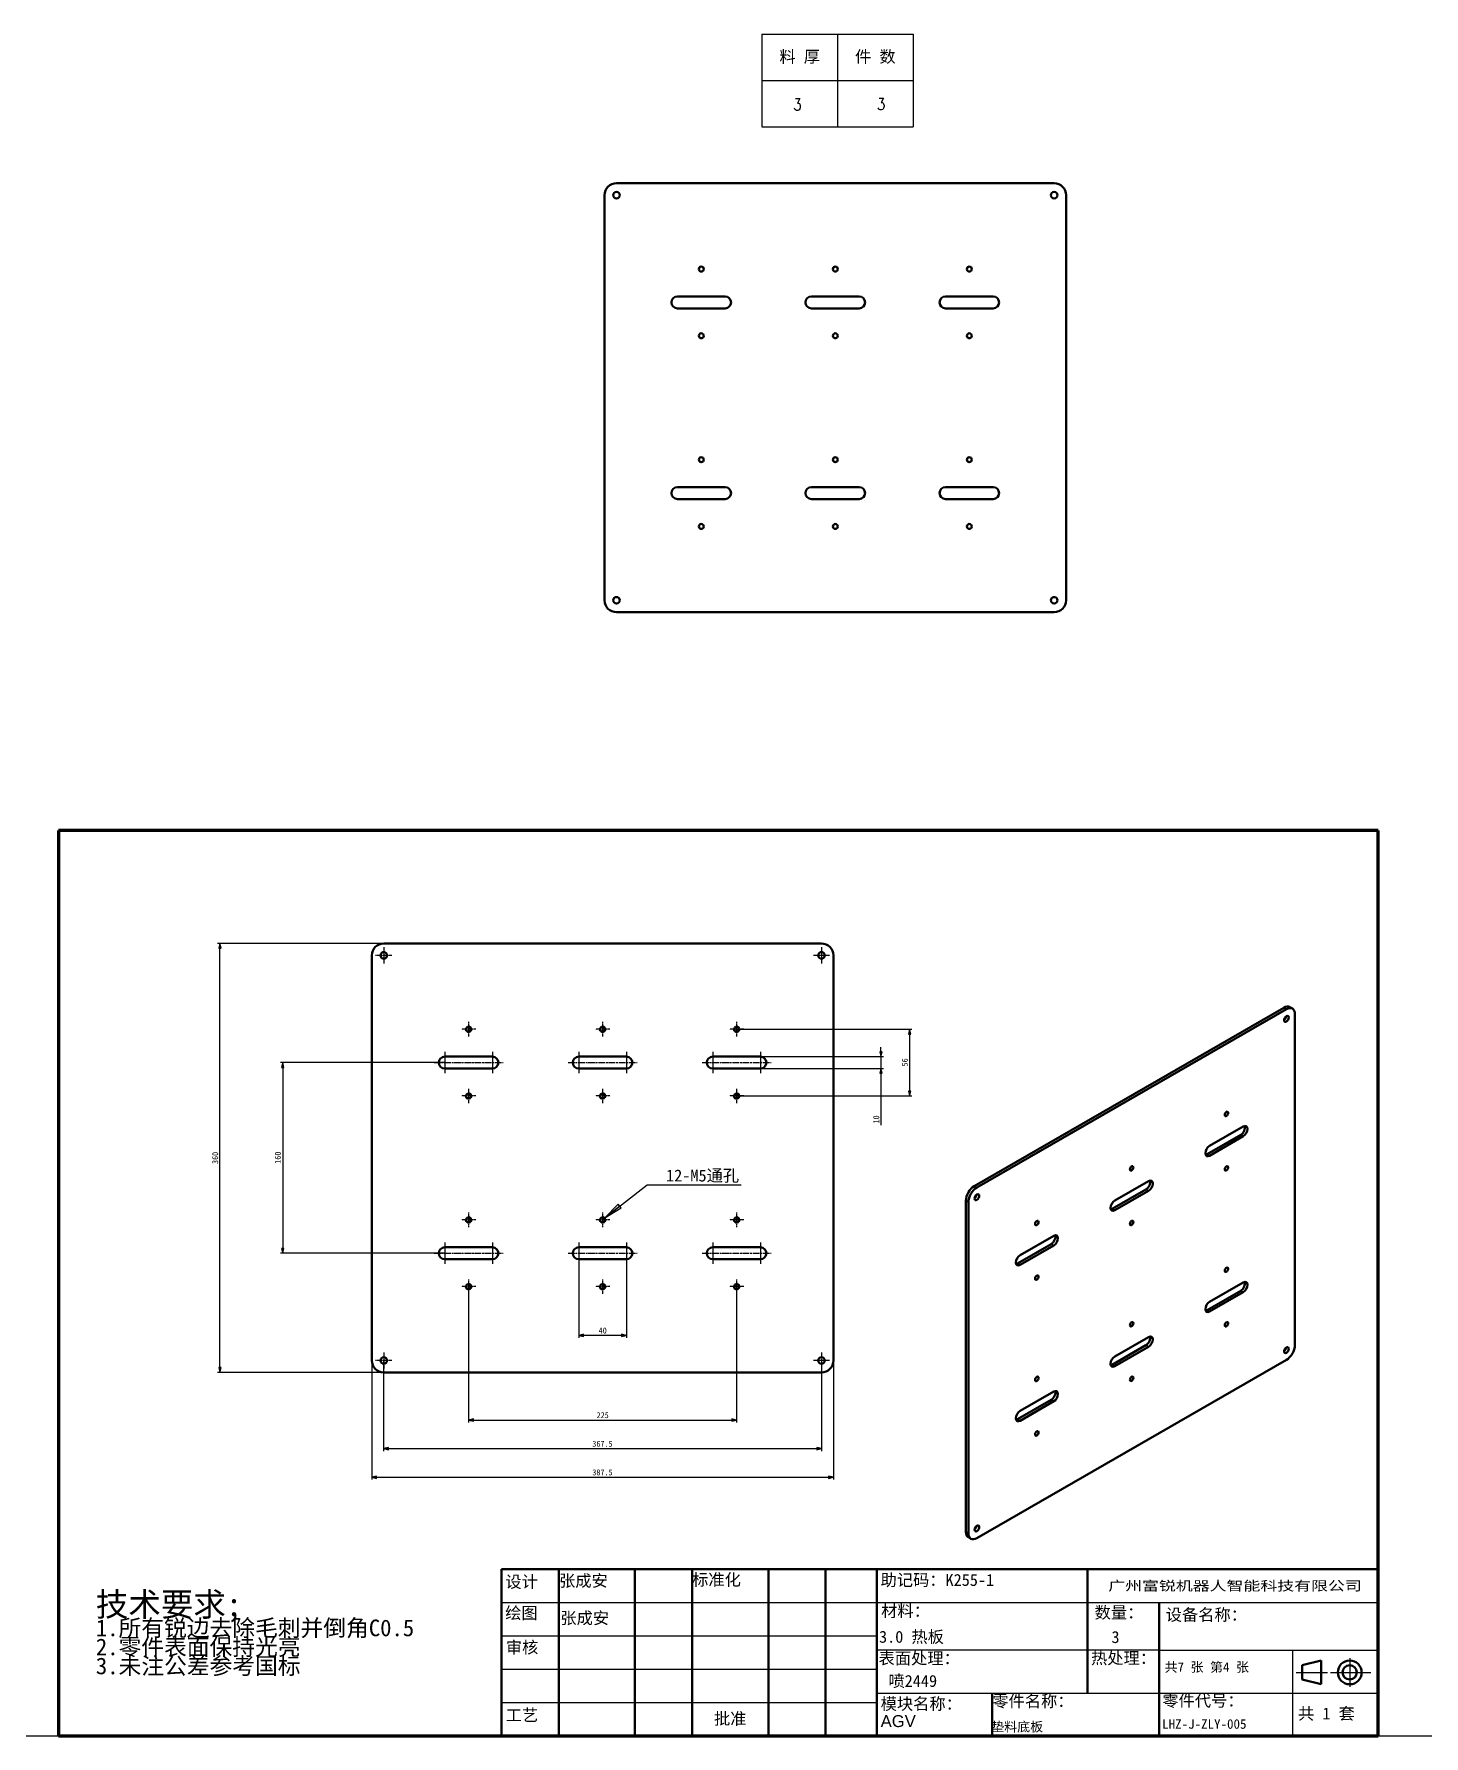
# Model space of a CAD drawing. Header units: millimetres. Extents: x 2989 to 98346, y -14444 to 9701.
# Drawn here: x 3863 to 5029, y 6378 to 7806 of the extents above; entities that cross this region are included whole.
import ezdxf
from ezdxf.enums import TextEntityAlignment as Align

# ---------------------------------------------------------------- set-up
doc = ezdxf.new("R2010")
doc.units = ezdxf.units.MM
doc.linetypes.add('CHAIN', pattern=[0.3543, 0.2362, -0.0295, 0.0591, -0.0295])
for name, color, linetype, lineweight, true_color in [('中心标记 (ISO)', 1, 'Continuous', 25, 0xff0000), ('中心线 (ISO)', 1, 'Continuous', 25, 0xff0000), ('尺寸 (ISO)', 5, 'Continuous', 25, 0x0000ff)]:
    doc.layers.add(name, color=color, linetype=linetype, lineweight=lineweight, true_color=true_color)
for name, color, linetype, lineweight in [('可见 (ISO)', 7, 'Continuous', 50), ('可见窄的 (ISO)', 7, 'Continuous', 35), ('图框 (ISO)', 7, 'Continuous', 70), ('标题 (ISO)', 7, 'Continuous', 50), ('符号 (ISO)', 7, 'Continuous', 25)]:
    doc.layers.add(name, color=color, linetype=linetype, lineweight=lineweight)
doc.styles.add('DIM', font='txt.shx', dxfattribs={"width": 0.8, "bigfont": 'bigfont.shx'})
doc.styles.get("Standard").update_dxf_attribs({"font": 'arial.ttf'})
doc.styles.add('文本样式126', font='simfang.ttf', dxfattribs={"width": 1.3})
doc.styles.add('文本样式19', font='tahoma.ttf')
doc.styles.add('文本样式91', font='simfang.ttf')
doc.styles.add('注释文本 (ISO)', font='simfang.ttf')
doc.dimstyles.new('默认 (GB)', dxfattribs={"dimscale": 2, "dimtxt": 2.5, "dimasz": 2, "dimexe": 1, "dimexo": 0, "dimgap": 0.75, "dimtad": 1, "dimtoh": 1, "dimrnd": 1e-08, "dimdsep": 46, "dimtxsty": '注释文本 (ISO)', "dimblk": 'Filled-2', "dimcen": 0.09, "dimdle": 10, "dimclrd": 256, "dimclre": 256, "dimclrt": 256, "dimaunit": 1, "dimadec": 3, "dimazin": 2, "dimtfac": 0.52, "dimtmove": 0, "dimatfit": 3, "dimldrblk": 'Filled-1', "dimfxl": 0, "dimtolj": 1, "dimlwd": -1, "dimlwe": -1, "dimarcsym": 0})
doc.dimstyles.new('默认 (GB)$7', dxfattribs={"dimscale": 4, "dimtxt": 2.5, "dimasz": 4, "dimexe": 1, "dimexo": 0, "dimgap": 0.75, "dimtad": 1, "dimtoh": 1, "dimrnd": 1e-08, "dimdsep": 46, "dimtxsty": '注释文本 (ISO)', "dimblk": 'Filled-2', "dimcen": 0.09, "dimdle": 10, "dimclrd": 256, "dimclre": 256, "dimclrt": 256, "dimaunit": 1, "dimadec": 3, "dimazin": 2, "dimtfac": 0.52, "dimtmove": 0, "dimatfit": 3, "dimldrblk": 'Filled-1', "dimfxl": 0, "dimtolj": 1, "dimlwd": -1, "dimlwe": -1, "dimarcsym": 0})

# ---------------------------------------------------------------- blocks, each defined once
blk = doc.blocks.new('图框 A3-A4')
at = {"layer": '图框 (ISO)'}
for p, q in [((287, 200), (10, 200)), ((10, 200), (10, 10)), ((287, 10), (287, 200)), ((10, 10), (287, 10))]:
    blk.add_line(p, q, dxfattribs=at)
blk = doc.blocks.new('标题栏 GB1')
at = {"layer": '标题 (ISO)'}
for p, q in [((194.57, 65.23), (194.57, 72.23)), ((194.57, 72.23), (378.57, 72.23)), ((206.57, 65.23), (206.57, 72.23)), ((222.57, 65.23), (222.57, 72.23)), ((234.57, 65.23), (234.57, 72.23)), ((250.57, 65.23), (250.57, 72.23)), ((262.57, 65.23), (262.57, 72.23)), ((273.31, 65.23), (273.31, 72.23)), ((317.57, 65.23), (317.57, 72.23)), ((378.57, 72.23), (378.57, 65.23)), ((194.57, 37.23), (194.57, 65.23)), ((206.57, 37.23), (206.57, 65.23)), ((222.57, 44.23), (222.57, 65.23)), ((234.57, 37.23), (234.57, 65.23)), ((250.57, 37.23), (250.57, 65.23)), ((262.57, 37.23), (262.57, 65.23)), ((273.31, 65.23), (273.31, 37.23)), ((317.57, 55.23), (317.57, 65.23)), ((378.57, 65.23), (378.57, 37.23)), ((317.57, 55.23), (317.57, 46.23)), ((366.57, 53.06), (362.57, 52.06)), ((362.57, 52.06), (362.57, 49.06)), ((366.57, 48.06), (366.57, 53.06)), ((362.57, 49.06), (366.57, 48.06)), ((222.57, 44.23), (222.57, 37.23)), ((297.57, 46.23), (297.57, 37.23)), ((378.57, 37.23), (194.57, 37.23))]:
    blk.add_line(p, q, dxfattribs=at)
at = {"layer": '标题 (ISO)', "lineweight": 25}
for p, q in [((194.57, 65.23), (273.31, 65.23)), ((273.31, 65.23), (378.57, 65.23)), ((194.57, 58.23), (273.31, 58.23)), ((332.57, 55.23), (273.31, 55.23)), ((332.57, 55.23), (378.57, 55.23)), ((360.57, 55.23), (360.57, 46.23)), ((194.57, 51.23), (273.31, 51.23)), ((361.32, 50.56), (367.88, 50.56)), ((368.55, 50.56), (370.07, 50.56)), ((370.07, 50.56), (376.97, 50.56)), ((372.58, 53.56), (372.58, 47.56)), ((194.57, 44.23), (273.31, 44.23)), ((273.31, 46.23), (378.57, 46.23)), ((360.57, 46.23), (360.57, 37.23))]:
    blk.add_line(p, q, dxfattribs=at)
at = {"layer": '标题 (ISO)', "lineweight": 50}
blk.add_line((332.57, 65.23), (332.57, 37.23), dxfattribs=at)
at = {"layer": '标题 (ISO)'}
for radius in [2.5, 1.5]:
    blk.add_circle((372.57, 50.56), radius, dxfattribs=at)
at = {"layer": '标题 (ISO)', "style": '文本样式126', "width": 1.3}
blk.add_text('广州富锐机器人智能科技有限公司', height=2, dxfattribs=at).set_placement((348.5, 68.73), align=Align.MIDDLE_CENTER)
at = {"layer": '标题 (ISO)', "char_height": 2.5, "style": '注释文本 (ISO)'}
for s, insert, attachment_point in [('\\f仿宋|b0|i0;标准化', (234.57, 71.28), 1), ('助记码：K255-1', (274.11, 71.21), 1), ('\\f仿宋|b0|i0;设计', (195.38, 70.83), 1), ('张成安', (206.66, 71.05), 1), ('\\f仿宋|b0|i0;绘图', (195.35, 64.28), 1), ('\\f仿宋|b0|i0;材料：', (274.24, 64.72), 1), ('\\f仿宋|b0|i0;数量：', (319.04, 64.37), 1), ('张成安', (206.92, 63.22), 1), ('\\f仿宋|b0|i0;审核', (195.48, 57.07), 1), ('\\f仿宋|b0|i0;热处理：', (318.29, 54.82), 1), ('\\f仿宋|b0|i0;零件名称：', (297.57, 45.8), 1), ('\\f仿宋|b0|i0;零件代号：', (333.25, 45.9), 1), ('\\f仿宋|b0|i0;批准', (242.57, 40.73), 5)]:
    blk.add_mtext(s, dxfattribs=dict(at, insert=insert, attachment_point=attachment_point))
at = {"layer": '标题 (ISO)', "char_height": 2.5, "attachment_point": 1, "style": '注释文本 (ISO)'}
for s, insert, line_spacing_factor in [('设备名称：\\P', (333.96, 63.91), 0.856364), ('模块名称：\\P\\fArial|b0|i0;\\H2.5000;AGV', (274.14, 45.23), 0.872369)]:
    blk.add_mtext(s, dxfattribs=dict(at, insert=insert, line_spacing_factor=line_spacing_factor))
at = {"layer": '标题 (ISO)', "attachment_point": 1, "style": '注释文本 (ISO)'}
for s, insert, char_height, width in [('\\f仿宋|b0|i0;表面处理：', (273.7, 54.78), 2.5, 18.7135), ('\\f仿宋|b0|i0;\\H2.0000;共7 张 第4 张', (333.72, 52.69), 2, 27.2374), ('\\f仿宋|b0|i0;工艺', (195.45, 42.85), 2.5, 7.4854), ('  共 1 套', (358.32, 43.18), 2.5, 17.7919)]:
    blk.add_mtext(s, dxfattribs=dict(at, insert=insert, char_height=char_height, width=width))
at = {"layer": '标题 (ISO)'}
for tag, p, height, style in [('材料_001', (273.59, 56.78), 2.5, '注释文本 (ISO)'), ('零件代号_001', (297.34, 38.16), 2, '文本样式91'), ('描述_001', (333.22, 38.74), 2, '文本样式91')]:
    blk.add_attdef(tag, p, '', height=height, dxfattribs=dict(at, style=style))
at = {"layer": '标题 (ISO)', "style": '文本样式91'}
blk.add_attdef('热处理', text='', height=2, dxfattribs=at).set_placement((318.2, 50.63), align=Align.TOP_LEFT)
at = {"layer": '标题 (ISO)', "style": '文本样式19'}
for tag, p in [('工程核准人', (256.57, 40.73)), ('工程批准日期', (267.94, 40.73))]:
    blk.add_attdef(tag, text='', height=1, dxfattribs=at).set_placement(p, align=Align.MIDDLE_CENTER)
blk = doc.blocks.new('Filled-2')
at = {"color": 0}
for p, q in [((0, 0), (-1, 0.25)), ((-1, 0.25), (-1, -0.25)), ((-1, 0), (0, 0)), ((-1, -0.25), (0, 0))]:
    blk.add_line(p, q, dxfattribs=at)
at = {"color": 0, "flags": 128}
blk.add_lwpolyline([(-1, -0.25), (0, 0), (-1, 0.25), (-1, -0.25)], dxfattribs=at)
at = {"color": 0}
blk.add_solid([(-1, -0.25), (0, 0), (-1, 0.25), (-1, -0.25)], dxfattribs=at)
blk = doc.blocks.new('*D19')
at = {"layer": 'Defpoints', "color": 0, "transparency": 16777216}
for p in [(4146.2, 6693.2), (4533.7, 6693.2), (4533.7, 6595.2)]:
    blk.add_point(p, dxfattribs=at)
at = {"layer": '尺寸 (ISO)', "transparency": 16777216}
for p, q in [((4146.2, 6693.2), (4146.2, 6593.2)), ((4533.7, 6693.2), (4533.7, 6593.2)), ((4150.2, 6595.2), (4529.7, 6595.2))]:
    blk.add_line(p, q, dxfattribs=at)
at = {"layer": '尺寸 (ISO)', "transparency": 16777216, "xscale": 4, "yscale": 4, "zscale": 4, "rotation": 180}
blk.add_blockref('Filled-2', (4146.2, 6595.2), dxfattribs=at)
at = {"layer": '尺寸 (ISO)', "transparency": 16777216, "xscale": 4, "yscale": 4, "zscale": 4}
blk.add_blockref('Filled-2', (4533.7, 6595.2), dxfattribs=at)
at = {"layer": '尺寸 (ISO)', "transparency": 16777216, "insert": (4331.4, 6601.8), "char_height": 5, "attachment_point": 1, "style": '注释文本 (ISO)'}
blk.add_mtext('\\A1;387.5', dxfattribs=at)
blk = doc.blocks.new('Filled-1')
at = {"color": 0}
for p, q in [((0, 0), (-1, 0.125)), ((-1, 0.125), (-1, -0.125)), ((-1, 0), (0, 0)), ((-1, -0.125), (0, 0))]:
    blk.add_line(p, q, dxfattribs=at)
at = {"color": 0, "flags": 128}
blk.add_lwpolyline([(-1, -0.125), (0, 0), (-1, 0.125), (-1, -0.125)], dxfattribs=at)
at = {"color": 0}
blk.add_solid([(-1, -0.125), (0, 0), (-1, 0.125), (-1, -0.125)], dxfattribs=at)
blk = doc.blocks.new('*D20')
at = {"layer": 'Defpoints', "color": 0, "transparency": 16777216}
for p in [(4156.2, 6693.2), (4523.7, 6693.2), (4523.7, 6619.2)]:
    blk.add_point(p, dxfattribs=at)
at = {"layer": '尺寸 (ISO)', "transparency": 16777216}
for p, q in [((4156.2, 6693.2), (4156.2, 6617.2)), ((4523.7, 6693.2), (4523.7, 6617.2)), ((4160.2, 6619.2), (4519.7, 6619.2))]:
    blk.add_line(p, q, dxfattribs=at)
at = {"layer": '尺寸 (ISO)', "transparency": 16777216, "xscale": 4, "yscale": 4, "zscale": 4, "rotation": 180}
blk.add_blockref('Filled-2', (4156.2, 6619.2), dxfattribs=at)
at = {"layer": '尺寸 (ISO)', "transparency": 16777216, "xscale": 4, "yscale": 4, "zscale": 4}
blk.add_blockref('Filled-2', (4523.7, 6619.2), dxfattribs=at)
at = {"layer": '尺寸 (ISO)', "transparency": 16777216, "insert": (4331.4, 6625.8), "char_height": 5, "attachment_point": 1, "style": '注释文本 (ISO)'}
blk.add_mtext('\\A1;367.5', dxfattribs=at)
blk = doc.blocks.new('*D21')
at = {"layer": 'Defpoints', "color": 0, "transparency": 16777216}
for p in [(4227.5, 6755.2), (4452.5, 6755.2), (4452.5, 6643.2)]:
    blk.add_point(p, dxfattribs=at)
at = {"layer": '尺寸 (ISO)', "transparency": 16777216}
for p, q in [((4227.5, 6755.2), (4227.5, 6641.2)), ((4452.5, 6755.2), (4452.5, 6641.2)), ((4231.5, 6643.2), (4448.5, 6643.2))]:
    blk.add_line(p, q, dxfattribs=at)
at = {"layer": '尺寸 (ISO)', "transparency": 16777216, "xscale": 4, "yscale": 4, "zscale": 4, "rotation": 180}
blk.add_blockref('Filled-2', (4227.5, 6643.2), dxfattribs=at)
at = {"layer": '尺寸 (ISO)', "transparency": 16777216, "xscale": 4, "yscale": 4, "zscale": 4}
blk.add_blockref('Filled-2', (4452.5, 6643.2), dxfattribs=at)
at = {"layer": '尺寸 (ISO)', "transparency": 16777216, "insert": (4335, 6649.8), "char_height": 5, "attachment_point": 1, "style": '注释文本 (ISO)'}
blk.add_mtext('\\A1;225', dxfattribs=at)
blk = doc.blocks.new('*D22')
at = {"layer": 'Defpoints', "color": 0, "transparency": 16777216}
for p in [(4018.8, 7043.2), (4156.2, 7043.2), (4156.2, 6683.2)]:
    blk.add_point(p, dxfattribs=at)
at = {"layer": '尺寸 (ISO)', "transparency": 16777216}
for p, q in [((4156.2, 7043.2), (4016.8, 7043.2)), ((4018.8, 6687.2), (4018.8, 7039.2)), ((4156.2, 6683.2), (4016.8, 6683.2))]:
    blk.add_line(p, q, dxfattribs=at)
at = {"layer": '尺寸 (ISO)', "transparency": 16777216, "xscale": 4, "yscale": 4, "zscale": 4}
for p, rotation in [((4018.8, 7043.2), 90), ((4018.8, 6683.2), 270)]:
    blk.add_blockref('Filled-2', p, dxfattribs=dict(at, rotation=rotation))
at = {"layer": '尺寸 (ISO)', "transparency": 16777216, "insert": (4012.3, 6858.1), "char_height": 5, "attachment_point": 1, "rotation": 90, "style": '注释文本 (ISO)'}
blk.add_mtext('\\A1;360', dxfattribs=at)
blk = doc.blocks.new('*D23')
at = {"layer": 'Defpoints', "color": 0, "transparency": 16777216}
for p in [(4207.5, 6943.2), (4071.5, 6783.2), (4207.5, 6783.2)]:
    blk.add_point(p, dxfattribs=at)
at = {"layer": '尺寸 (ISO)', "transparency": 16777216}
for p, q in [((4207.5, 6943.2), (4069.5, 6943.2)), ((4071.5, 6939.2), (4071.5, 6787.2)), ((4207.5, 6783.2), (4069.5, 6783.2))]:
    blk.add_line(p, q, dxfattribs=at)
at = {"layer": '尺寸 (ISO)', "transparency": 16777216, "xscale": 4, "yscale": 4, "zscale": 4}
for p, rotation in [((4071.5, 6943.2), 90), ((4071.5, 6783.2), 270)]:
    blk.add_blockref('Filled-2', p, dxfattribs=dict(at, rotation=rotation))
at = {"layer": '尺寸 (ISO)', "transparency": 16777216, "insert": (4064.9, 6858.3), "char_height": 5, "attachment_point": 1, "rotation": 90, "style": '注释文本 (ISO)'}
blk.add_mtext('\\A1;160', dxfattribs=at)
blk = doc.blocks.new('*D24')
at = {"layer": 'Defpoints', "color": 0, "transparency": 16777216}
for p in [(4452.5, 6971.2), (4452.5, 6915.2), (4597.7, 6915.2)]:
    blk.add_point(p, dxfattribs=at)
at = {"layer": '尺寸 (ISO)', "transparency": 16777216}
for p, q in [((4452.5, 6971.2), (4599.7, 6971.2)), ((4597.7, 6967.2), (4597.7, 6919.2)), ((4452.5, 6915.2), (4599.7, 6915.2))]:
    blk.add_line(p, q, dxfattribs=at)
at = {"layer": '尺寸 (ISO)', "transparency": 16777216, "xscale": 4, "yscale": 4, "zscale": 4}
for p, rotation in [((4597.7, 6971.2), 90), ((4597.7, 6915.2), 270)]:
    blk.add_blockref('Filled-2', p, dxfattribs=dict(at, rotation=rotation))
at = {"layer": '尺寸 (ISO)', "transparency": 16777216, "insert": (4591.2, 6940), "char_height": 5, "attachment_point": 1, "rotation": 90, "style": '注释文本 (ISO)'}
blk.add_mtext('\\A1;56', dxfattribs=at)
blk = doc.blocks.new('*D25')
at = {"layer": 'Defpoints', "color": 0, "transparency": 16777216}
for p in [(4472.5, 6948.2), (4472.5, 6938.2), (4573.7, 6938.2)]:
    blk.add_point(p, dxfattribs=at)
at = {"layer": '尺寸 (ISO)', "transparency": 16777216}
for p, q in [((4472.5, 6948.2), (4575.7, 6948.2)), ((4573.7, 6952.2), (4573.7, 6956.2)), ((4573.7, 6948.2), (4573.7, 6938.2)), ((4472.5, 6938.2), (4575.7, 6938.2)), ((4573.7, 6934.2), (4573.7, 6890.6))]:
    blk.add_line(p, q, dxfattribs=at)
at = {"layer": '尺寸 (ISO)', "transparency": 16777216, "xscale": 4, "yscale": 4, "zscale": 4}
for p, rotation in [((4573.7, 6948.2), 270), ((4573.7, 6938.2), 90)]:
    blk.add_blockref('Filled-2', p, dxfattribs=dict(at, rotation=rotation))
at = {"layer": '尺寸 (ISO)', "transparency": 16777216, "insert": (4567.2, 6892.1), "char_height": 5, "attachment_point": 1, "rotation": 90, "style": '注释文本 (ISO)'}
blk.add_mtext('\\A1;10', dxfattribs=at)
blk = doc.blocks.new('*D26')
at = {"layer": 'Defpoints', "color": 0, "transparency": 16777216}
for p in [(4320, 6778.2), (4360, 6778.2), (4320, 6714.2)]:
    blk.add_point(p, dxfattribs=at)
at = {"layer": '尺寸 (ISO)', "transparency": 16777216}
for p, q in [((4320, 6778.2), (4320, 6712.2)), ((4360, 6778.2), (4360, 6712.2)), ((4356, 6714.2), (4324, 6714.2))]:
    blk.add_line(p, q, dxfattribs=at)
at = {"layer": '尺寸 (ISO)', "transparency": 16777216, "xscale": 4, "yscale": 4, "zscale": 4, "rotation": 180}
blk.add_blockref('Filled-2', (4320, 6714.2), dxfattribs=at)
at = {"layer": '尺寸 (ISO)', "transparency": 16777216, "xscale": 4, "yscale": 4, "zscale": 4}
blk.add_blockref('Filled-2', (4360, 6714.2), dxfattribs=at)
at = {"layer": '尺寸 (ISO)', "transparency": 16777216, "insert": (4336.7, 6720.8), "char_height": 5, "attachment_point": 1, "style": '注释文本 (ISO)'}
blk.add_mtext('\\A1;40', dxfattribs=at)
blk = doc.blocks.new('加工')
at = {"layer": '符号 (ISO)', "insert": (-36.68, 11.05), "char_height": 2.5, "width": 80.4946, "attachment_point": 1, "line_spacing_factor": 0.683636, "style": '注释文本 (ISO)'}
blk.add_mtext('{\\H2x;技术要求;\\P\\H0.7x;1.所有锐边去除毛刺并倒角C0.5\\H2.12498x; \\H0.47059x;\\P2.零件表面保持光亮\\H1.84035x; \\H0.54337x;\\P3.未注公差参考国标\\H1.80945x; }', dxfattribs=at)
blk = doc.blocks.new('*T27')
at = {"color": 0, "linetype": 'ByBlock', "lineweight": -2, "transparency": 16777216}
for p, q in [((0, 0), (127, 0)), ((0, 0), (0, -78)), ((63.5, 0), (63.5, -78)), ((127, 0), (127, -78)), ((0, -39), (127, -39)), ((0, -78), (127, -78))]:
    blk.add_line(p, q, dxfattribs=at)
at = {"color": 0, "transparency": 16777216, "char_height": 10, "width": 60.5, "attachment_point": 5}
for s, insert in [('{\\fSimSun|b0|i0|c134|p2;料 厚}', (31.75, -19.5)), ('{\\fSimSun|b0|i0|c134|p2;件 数}', (95.25, -19.5))]:
    blk.add_mtext(s, dxfattribs=dict(at, insert=insert))
blk = doc.blocks.new('拆图参数')
blk.add_blockref('*T27', (-63.5, 78))
at = {"style": 'DIM', "width": 0.8}
blk.add_attdef('6', text='', height=10, dxfattribs=at).set_placement((-37.1, 18.9), align=Align.MIDDLE_LEFT)
blk.add_attdef('1', text='', height=10, dxfattribs=at).set_placement((36.6, 19.3), align=Align.MIDDLE_CENTER)

msp = doc.modelspace()

# ---------------------------------------------------------------- linework, layer by layer
msp.add_line((2988.9631, 6378.0578), (54625.9527, 6378.0578))
at = {"layer": '中心标记 (ISO)', "linetype": 'CHAIN', "ltscale": 3.750225}
for p, q in [((4162.9993, 7033.2108), (4149.4993, 7033.2108)), ((4156.2493, 7039.9608), (4156.2493, 7026.4608)), ((4530.4993, 7033.2108), (4516.9993, 7033.2108)), ((4523.7493, 7039.9608), (4523.7493, 7026.4608)), ((4156.2493, 6699.9608), (4156.2493, 6686.4608)), ((4523.7493, 6699.9608), (4523.7493, 6686.4608)), ((4162.9993, 6693.2108), (4149.4993, 6693.2108)), ((4530.4993, 6693.2108), (4516.9993, 6693.2108))]:
    msp.add_line(p, q, dxfattribs=at)
at = {"layer": '中心标记 (ISO)', "linetype": 'CHAIN', "ltscale": 3.370748}
for p, q in [((4233.5663, 6971.2108), (4221.4323, 6971.2108)), ((4227.4993, 6977.2778), (4227.4993, 6965.1438)), ((4346.0663, 6971.2108), (4333.9323, 6971.2108)), ((4339.9993, 6977.2778), (4339.9993, 6965.1438)), ((4458.5663, 6971.2108), (4446.4323, 6971.2108)), ((4452.4993, 6977.2778), (4452.4993, 6965.1438)), ((4233.5663, 6915.2108), (4221.4323, 6915.2108)), ((4227.4993, 6921.2778), (4227.4993, 6909.1438)), ((4346.0663, 6915.2108), (4333.9323, 6915.2108)), ((4339.9993, 6921.2778), (4339.9993, 6909.1438)), ((4458.5663, 6915.2108), (4446.4323, 6915.2108)), ((4452.4993, 6921.2778), (4452.4993, 6909.1438)), ((4227.4993, 6817.2778), (4227.4993, 6805.1438)), ((4339.9993, 6817.2778), (4339.9993, 6805.1438)), ((4452.4993, 6817.2778), (4452.4993, 6805.1438)), ((4233.5663, 6811.2108), (4221.4323, 6811.2108)), ((4346.0663, 6811.2108), (4333.9323, 6811.2108)), ((4458.5663, 6811.2108), (4446.4323, 6811.2108)), ((4227.4993, 6761.2778), (4227.4993, 6749.1438)), ((4339.9993, 6761.2778), (4339.9993, 6749.1438)), ((4452.4993, 6761.2778), (4452.4993, 6749.1438)), ((4233.5663, 6755.2108), (4221.4323, 6755.2108)), ((4346.0663, 6755.2108), (4333.9323, 6755.2108)), ((4458.5663, 6755.2108), (4446.4323, 6755.2108))]:
    msp.add_line(p, q, dxfattribs=at)
at = {"layer": '中心标记 (ISO)', "linetype": 'CHAIN', "ltscale": 5.000333}
for p, q in [((4207.4993, 6952.2108), (4207.4993, 6934.2108)), ((4247.4993, 6952.2108), (4247.4993, 6934.2108)), ((4319.9993, 6952.2108), (4319.9993, 6934.2108)), ((4359.9993, 6952.2108), (4359.9993, 6934.2108)), ((4432.4993, 6952.2108), (4432.4993, 6934.2108)), ((4472.4993, 6952.2108), (4472.4993, 6934.2108)), ((4207.4993, 6792.2108), (4207.4993, 6774.2108)), ((4247.4993, 6792.2108), (4247.4993, 6774.2108)), ((4319.9993, 6792.2108), (4319.9993, 6774.2108)), ((4359.9993, 6792.2108), (4359.9993, 6774.2108)), ((4432.4993, 6792.2108), (4432.4993, 6774.2108)), ((4472.4993, 6792.2108), (4472.4993, 6774.2108))]:
    msp.add_line(p, q, dxfattribs=at)
at = {"layer": '中心线 (ISO)', "linetype": 'CHAIN', "ltscale": 23.990969}
for p, q in [((4198.4993, 6943.2108), (4256.4993, 6943.2108)), ((4310.9993, 6943.2108), (4368.9993, 6943.2108)), ((4423.4993, 6943.2108), (4481.4993, 6943.2108)), ((4198.4993, 6783.2108), (4256.4993, 6783.2108)), ((4310.9993, 6783.2108), (4368.9993, 6783.2108)), ((4423.4993, 6783.2108), (4481.4993, 6783.2108))]:
    msp.add_line(p, q, dxfattribs=at)
at = {"layer": '可见 (ISO)'}
for p, q in [((4341.5991, 7671.1955), (4341.5991, 7331.1955)), ((4719.0991, 7681.1955), (4351.5991, 7681.1955)), ((4729.0991, 7331.1955), (4729.0991, 7671.1955)), ((4402.8491, 7586.1955), (4442.8491, 7586.1955)), ((4515.3491, 7586.1955), (4555.3491, 7586.1955)), ((4627.8491, 7586.1955), (4667.8491, 7586.1955)), ((4442.8491, 7576.1955), (4402.8491, 7576.1955)), ((4555.3491, 7576.1955), (4515.3491, 7576.1955)), ((4667.8491, 7576.1955), (4627.8491, 7576.1955)), ((4402.8491, 7426.1955), (4442.8491, 7426.1955)), ((4442.8491, 7416.1955), (4402.8491, 7416.1955)), ((4515.3491, 7426.1955), (4555.3491, 7426.1955)), ((4555.3491, 7416.1955), (4515.3491, 7416.1955)), ((4627.8491, 7426.1955), (4667.8491, 7426.1955)), ((4667.8491, 7416.1955), (4627.8491, 7416.1955)), ((4351.5991, 7321.1955), (4719.0991, 7321.1955)), ((4523.7493, 7043.2108), (4156.2493, 7043.2108)), ((4146.2493, 7033.2108), (4146.2493, 6693.2108)), ((4533.7493, 6693.2108), (4533.7493, 7033.2108)), ((4652.0446, 6839.6223), (4911.9064, 6989.2667)), ((4914.0277, 6988.0451), (4654.166, 6838.4007)), ((4916.8967, 6989.7571), (4919.018, 6988.5355)), ((4921.0988, 6705.9756), (4921.0988, 6983.9416)), ((4207.4993, 6948.2108), (4247.4993, 6948.2108)), ((4319.9993, 6948.2108), (4359.9993, 6948.2108)), ((4432.4993, 6948.2108), (4472.4993, 6948.2108)), ((4247.4993, 6938.2108), (4207.4993, 6938.2108)), ((4359.9993, 6938.2108), (4319.9993, 6938.2108)), ((4472.4993, 6938.2108), (4432.4993, 6938.2108)), ((4849.5042, 6873.2215), (4877.7885, 6889.5093)), ((4847.3829, 6866.2676), (4875.6672, 6882.5555)), ((4877.7885, 6881.3339), (4849.5042, 6865.046)), ((4769.9547, 6827.412), (4798.239, 6843.6998)), ((4767.8334, 6820.4581), (4796.1177, 6836.7459)), ((4798.239, 6835.5244), (4769.9547, 6819.2365)), ((4644.9736, 6549.4088), (4644.9736, 6827.3748)), ((4647.0949, 6826.1533), (4647.0949, 6548.1872)), ((4207.4993, 6788.2108), (4247.4993, 6788.2108)), ((4319.9993, 6788.2108), (4359.9993, 6788.2108)), ((4432.4993, 6788.2108), (4472.4993, 6788.2108)), ((4688.2839, 6774.6486), (4716.5681, 6790.9364)), ((4690.4052, 6781.6025), (4718.6895, 6797.8903)), ((4718.6895, 6789.7148), (4690.4052, 6773.427)), ((4247.4993, 6778.2108), (4207.4993, 6778.2108)), ((4359.9993, 6778.2108), (4319.9993, 6778.2108)), ((4472.4993, 6778.2108), (4432.4993, 6778.2108)), ((4849.5042, 6742.414), (4877.7885, 6758.7018)), ((4847.3829, 6735.4601), (4875.6672, 6751.7479)), ((4877.7885, 6750.5263), (4849.5042, 6734.2385)), ((4767.8334, 6689.6506), (4796.1177, 6705.9384)), ((4769.9547, 6696.6045), (4798.239, 6712.8923)), ((4798.239, 6704.7168), (4769.9547, 6688.429)), ((4654.166, 6544.0837), (4914.0277, 6693.7281)), ((4156.2493, 6683.2108), (4523.7493, 6683.2108)), ((4688.2839, 6643.8411), (4716.5681, 6660.1289)), ((4690.4052, 6650.7949), (4718.6895, 6667.0828)), ((4718.6895, 6658.9073), (4690.4052, 6642.6195)), ((4647.0543, 6544.8149), (4649.1756, 6543.5934))]:
    msp.add_line(p, q, dxfattribs=at)
for centre, radius in [((4351.5991, 7671.1955), 2.75), ((4719.0991, 7671.1955), 2.75), ((4422.8491, 7609.1955), 2.067), ((4535.3491, 7609.1955), 2.067), ((4647.8491, 7609.1955), 2.067), ((4422.8491, 7553.1955), 2.067), ((4535.3491, 7553.1955), 2.067), ((4647.8491, 7553.1955), 2.067), ((4422.8491, 7449.1955), 2.067), ((4535.3491, 7449.1955), 2.067), ((4647.8491, 7449.1955), 2.067), ((4422.8491, 7393.1955), 2.067), ((4535.3491, 7393.1955), 2.067), ((4647.8491, 7393.1955), 2.067), ((4351.5991, 7331.1955), 2.75), ((4719.0991, 7331.1955), 2.75), ((4156.2493, 7033.2108), 2.75), ((4523.7493, 7033.2108), 2.75), ((4227.4993, 6971.2108), 2.067), ((4339.9993, 6971.2108), 2.067), ((4452.4993, 6971.2108), 2.067), ((4227.4993, 6915.2108), 2.067), ((4339.9993, 6915.2108), 2.067), ((4452.4993, 6915.2108), 2.067), ((4227.4993, 6811.2108), 2.067), ((4339.9993, 6811.2108), 2.067), ((4452.4993, 6811.2108), 2.067), ((4227.4993, 6755.2108), 2.067), ((4339.9993, 6755.2108), 2.067), ((4452.4993, 6755.2108), 2.067), ((4156.2493, 6693.2108), 2.75), ((4523.7493, 6693.2108), 2.75)]:
    msp.add_circle(centre, radius, dxfattribs=at)
for centre, radius, start, end in [((4351.5991, 7671.1955), 10, 90, 180), ((4719.0991, 7671.1955), 10, 0, 90), ((4402.8491, 7581.1955), 5, 90, 270), ((4442.8491, 7581.1955), 5, 270, 90), ((4515.3491, 7581.1955), 5, 90, 270), ((4555.3491, 7581.1955), 5, 270, 90), ((4627.8491, 7581.1955), 5, 90, 270), ((4667.8491, 7581.1955), 5, 270, 90), ((4402.8491, 7421.1955), 5, 90, 270), ((4442.8491, 7421.1955), 5, 270, 90), ((4515.3491, 7421.1955), 5, 90, 270), ((4555.3491, 7421.1955), 5, 270, 90), ((4627.8491, 7421.1955), 5, 90, 270), ((4667.8491, 7421.1955), 5, 270, 90), ((4351.5991, 7331.1955), 10, 180, 270), ((4719.0991, 7331.1955), 10, 270, 0), ((4156.2493, 7033.2108), 10, 90, 180), ((4523.7493, 7033.2108), 10, 0, 90), ((4207.4993, 6943.2108), 5, 90, 270), ((4247.4993, 6943.2108), 5, 270, 90), ((4319.9993, 6943.2108), 5, 90, 270), ((4359.9993, 6943.2108), 5, 270, 90), ((4432.4993, 6943.2108), 5, 90, 270), ((4472.4993, 6943.2108), 5, 270, 90), ((4207.4993, 6783.2108), 5, 90, 270), ((4247.4993, 6783.2108), 5, 270, 90), ((4319.9993, 6783.2108), 5, 90, 270), ((4359.9993, 6783.2108), 5, 270, 90), ((4432.4993, 6783.2108), 5, 90, 270), ((4472.4993, 6783.2108), 5, 270, 90), ((4156.2493, 6693.2108), 10, 180, 270), ((4523.7493, 6693.2108), 10, 270, 0)]:
    msp.add_arc(centre, radius, start, end, dxfattribs=at)
for centre, major_axis, start_param, end_param in [((4911.9064, 6981.0912), (4.9903, 8.6658), 0, 0.783464455), ((4914.0277, 6979.8696), (4.9903, 8.6658), 5.495853435, 7.066649762), ((4911.9064, 6981.0912), (1.3723, 2.3831), 4.020280053, 5.404497907), ((4875.6672, 6886.6432), (2.4952, 4.3329), 3.925057109, 5.845939448), ((4877.7885, 6885.4216), (2.4952, 4.3329), 3.925057109, 7.066649762), ((4849.5042, 6869.1338), (-2.4952, -4.3329), 3.925057109, 7.066649762), ((4847.3829, 6870.3554), (2.4952, 4.3329), 3.578838513, 3.925057109), ((4796.1177, 6840.8337), (2.4952, 4.3329), 3.925057109, 5.845939448), ((4798.239, 6839.6121), (2.4952, 4.3329), 3.925057109, 7.066649762), ((4652.0446, 6831.4468), (-4.9903, -8.6658), 3.925057109, 5.495853435), ((4654.166, 6830.2252), (4.9903, 8.6658), 0.783464455, 2.354260782), ((4652.0446, 6831.4468), (1.3723, 2.3831), 4.020280053, 5.404497907), ((4769.9547, 6823.3243), (-2.4952, -4.3329), 3.925057109, 7.066649762), ((4767.8334, 6824.5459), (2.4952, 4.3329), 3.578838513, 3.925057109), ((4716.5681, 6795.0242), (2.4952, 4.3329), 3.925057109, 5.845939448), ((4718.6895, 6793.8026), (2.4952, 4.3329), 3.925057109, 7.066649762), ((4690.4052, 6777.5147), (-2.4952, -4.3329), 3.925057109, 7.066649762), ((4688.2839, 6778.7363), (2.4952, 4.3329), 3.578838513, 3.925057109), ((4875.6672, 6755.8357), (2.4952, 4.3329), 3.925057109, 5.845939448), ((4877.7885, 6754.6141), (2.4952, 4.3329), 3.925057109, 7.066649762), ((4849.5042, 6738.3262), (-2.4952, -4.3329), 3.925057109, 7.066649762), ((4847.3829, 6739.5478), (2.4952, 4.3329), 3.578838513, 3.925057109), ((4798.239, 6708.8046), (2.4952, 4.3329), 3.925057109, 7.066649762), ((4796.1177, 6710.0261), (2.4952, 4.3329), 3.925057109, 5.845939448), ((4911.9064, 6703.1252), (1.3723, 2.3831), 4.020280053, 5.404497907), ((4914.0277, 6701.9036), (-4.9903, -8.6658), 0.783464455, 2.354260782), ((4769.9547, 6692.5167), (-2.4952, -4.3329), 3.925057109, 7.066649762), ((4767.8334, 6693.7383), (2.4952, 4.3329), 3.578838513, 3.925057109), ((4716.5681, 6664.2166), (2.4952, 4.3329), 3.925057109, 5.845939448), ((4718.6895, 6662.995), (2.4952, 4.3329), 3.925057109, 7.066649762), ((4690.4052, 6646.7072), (-2.4952, -4.3329), 3.925057109, 7.066649762), ((4688.2839, 6647.9288), (2.4952, 4.3329), 3.578838513, 3.925057109), ((4652.0446, 6553.4808), (-4.9903, -8.6658), 5.495853435, 6.283185307), ((4654.166, 6552.2592), (-4.9903, -8.6658), 5.495853435, 7.066649762), ((4652.0446, 6553.4808), (1.3723, 2.3831), 4.020280053, 5.404497907)]:
    msp.add_ellipse(centre, major_axis=major_axis, ratio=0.578093116, start_param=start_param, end_param=end_param, dxfattribs=at)
for centre, major_axis in [((4914.0277, 6979.8696), (1.3723, 2.3831)), ((4863.6463, 6900.169), (1.0315, 1.7912)), ((4784.0968, 6854.3595), (1.0315, 1.7912)), ((4863.6463, 6854.3864), (1.0315, 1.7912)), ((4654.166, 6830.2252), (1.3723, 2.3831)), ((4704.5473, 6808.55), (1.0315, 1.7912)), ((4784.0968, 6808.5769), (1.0315, 1.7912)), ((4863.6463, 6769.3615), (1.0315, 1.7912)), ((4704.5473, 6762.7673), (1.0315, 1.7912)), ((4784.0968, 6723.552), (1.0315, 1.7912)), ((4863.6463, 6723.5788), (1.0315, 1.7912)), ((4914.0277, 6701.9036), (1.3723, 2.3831)), ((4704.5473, 6677.7424), (1.0315, 1.7912)), ((4784.0968, 6677.7693), (1.0315, 1.7912)), ((4704.5473, 6631.9598), (1.0315, 1.7912)), ((4654.166, 6552.2592), (1.3723, 2.3831))]:
    msp.add_ellipse(centre, major_axis=major_axis, ratio=0.578093116, dxfattribs=at)
at = {"layer": '可见窄的 (ISO)'}
for p, q in [((4911.9064, 6989.2667), (4914.0277, 6988.0451)), ((4875.6672, 6882.5555), (4877.7885, 6881.3339)), ((4847.3829, 6866.2676), (4849.5042, 6865.046)), ((4654.166, 6838.4007), (4652.0446, 6839.6223)), ((4796.1177, 6836.7459), (4798.239, 6835.5244)), ((4644.9736, 6827.3748), (4647.0949, 6826.1533)), ((4767.8334, 6820.4581), (4769.9547, 6819.2365)), ((4716.5681, 6790.9364), (4718.6895, 6789.7148)), ((4688.2839, 6774.6486), (4690.4052, 6773.427)), ((4875.6672, 6751.7479), (4877.7885, 6750.5263)), ((4847.3829, 6735.4601), (4849.5042, 6734.2385)), ((4796.1177, 6705.9384), (4798.239, 6704.7168)), ((4767.8334, 6689.6506), (4769.9547, 6688.429)), ((4716.5681, 6660.1289), (4718.6895, 6658.9073)), ((4688.2839, 6643.8411), (4690.4052, 6642.6195)), ((4647.0949, 6548.1872), (4644.9736, 6549.4088))]:
    msp.add_line(p, q, dxfattribs=at)
for centre in [(4227.4993, 6971.2108), (4339.9993, 6971.2108), (4452.4993, 6971.2108), (4227.4993, 6915.2108), (4339.9993, 6915.2108), (4452.4993, 6915.2108), (4227.4993, 6811.2108), (4339.9993, 6811.2108), (4452.4993, 6811.2108), (4227.4993, 6755.2108), (4339.9993, 6755.2108), (4452.4993, 6755.2108)]:
    msp.add_arc(centre, 2.5, 190, 100, dxfattribs=at)

# ---------------------------------------------------------------- block references
msp.add_blockref('拆图参数', (4537.2234, 7728.4518)).add_auto_attribs({'1': '3', '6': '3'})
at = {"xscale": 4, "yscale": 4, "zscale": 4}
for name, p in [('图框 A3-A4', (3843.1456, 6338.0578)), ('加工', (4061.3708, 6454.3421))]:
    msp.add_blockref(name, p, dxfattribs=at)
ref = msp.add_blockref('标题栏 GB1', (3476.861, 6229.157), dxfattribs=dict(xscale=4, yscale=4, zscale=4))
ref.add_attrib('零件代号_001', '垫料底板', (4666.1856, 6381.8167), dxfattribs={"layer": '标题 (ISO)', "height": 8, "style": '文本样式91'})
ref.add_attrib('描述_001', 'LHZ-J-ZLY-005', (4809.7525, 6384.1168), dxfattribs={"layer": '标题 (ISO)', "height": 8, "style": '文本样式91'})
ref.add_attrib('材料_001', '3.0 热板', (4572.0251, 6456.2883), dxfattribs={"layer": '标题 (ISO)', "height": 10, "style": '注释文本 (ISO)'})

# ---------------------------------------------------------------- texts
at = {"layer": '符号 (ISO)', "insert": (4393.2954, 6853.418), "char_height": 10, "width": 68.042106, "attachment_point": 1, "line_spacing_factor": 0.4375, "style": '注释文本 (ISO)'}
msp.add_mtext('{12-M5通孔}', dxfattribs=at)
at = {"layer": '符号 (ISO)', "insert": (4767.1456, 6466.0578), "char_height": 10, "attachment_point": 1, "style": '注释文本 (ISO)'}
msp.add_mtext('{3}', dxfattribs=at)
at = {"layer": '符号 (ISO)', "insert": (4579.958, 6429.2336), "char_height": 10, "width": 44.912281, "attachment_point": 1, "style": '注释文本 (ISO)'}
msp.add_mtext('{喷2449}', dxfattribs=at)

# ---------------------------------------------------------------- dimensions: what is measured, and where the dimension line sits
at = {"layer": '尺寸 (ISO)'}
for base, p1, p2, angle, override, picture, middle in [((4018.8198, 7043.2108), (4156.2493, 6683.2108), (4156.2493, 7043.2108), 270, {"dimtoh": 0, "dimdec": 2, "dimtp": 0, "dimtm": 0, "dimtdec": 2, "dimtofl": 0, "dimatfit": 1}, '*D22', (4018.8198, 6863.2108)), ((4597.7493, 6915.2108), (4452.4993, 6971.2108), (4452.4993, 6915.2108), 90, {"dimtoh": 0, "dimdec": 2, "dimtp": 0, "dimtm": 0, "dimtdec": 2, "dimtofl": 0, "dimatfit": 1}, '*D24', (4597.7493, 6943.2508)), ((4071.4993, 6783.2108), (4207.4993, 6943.2108), (4207.4993, 6783.2108), 90, {"dimtoh": 0, "dimdec": 2, "dimtp": 0, "dimtm": 0, "dimtdec": 2, "dimtofl": 0, "dimatfit": 1}, '*D23', (4071.4993, 6863.2108)), ((4573.7493, 6938.2108), (4472.4993, 6948.2108), (4472.4993, 6938.2108), 270, {"dimtoh": 0, "dimdec": 2, "dimtp": 0, "dimtm": 0, "dimtdec": 2, "dimtofl": 1, "dimatfit": 1}, '*D25', (4573.7493, 6895.1177)), ((4319.9993, 6714.208), (4359.9993, 6778.2108), (4319.9993, 6778.2108), 180, {"dimtoh": 0, "dimdec": 2, "dimtp": 0, "dimtm": 0, "dimtdec": 2, "dimtofl": 0, "dimatfit": 1}, '*D26', (4339.9993, 6714.208)), ((4452.4993, 6643.2108), (4227.4993, 6755.2108), (4452.4993, 6755.2108), 180, {"dimtoh": 0, "dimdec": 2, "dimtp": 0, "dimtm": 0, "dimtdec": 2, "dimtofl": 0, "dimatfit": 1}, '*D21', (4340.0793, 6643.2108)), ((4533.7493, 6595.2108), (4146.2493, 6693.2108), (4533.7493, 6693.2108), 180, {"dimtoh": 0, "dimdec": 2, "dimtp": 0, "dimtm": 0, "dimtdec": 2, "dimtofl": 0, "dimatfit": 1}, '*D19', (4340.0793, 6595.2108)), ((4523.7493, 6619.2108), (4156.2493, 6693.2108), (4523.7493, 6693.2108), 180, {"dimtoh": 0, "dimdec": 2, "dimtp": 0, "dimtm": 0, "dimtdec": 2, "dimtofl": 0, "dimatfit": 1}, '*D20', (4340.0793, 6619.2108))]:
    dim = msp.add_linear_dim(base=base, p1=p1, p2=p2, angle=angle, dimstyle='默认 (GB)', override=override, dxfattribs=at)
    dim.commit()
    dim.dimension.update_dxf_attribs({"geometry": picture, "text_midpoint": middle, "dimtype": 160})

# ---------------------------------------------------------------- leaders
at = {"layer": '符号 (ISO)', "annotation_type": 0, "has_hookline": 1, "hookline_direction": 0, "text_width": 63.1429}
msp.add_leader([(4341.767, 6812.9785), (4377.2954, 6840.5143), (4393.2954, 6840.5143)], dimstyle='默认 (GB)$7', override={"dimgap": 0, "dimtad": 1}, dxfattribs=at)

doc.saveas('drawing.dxf')
